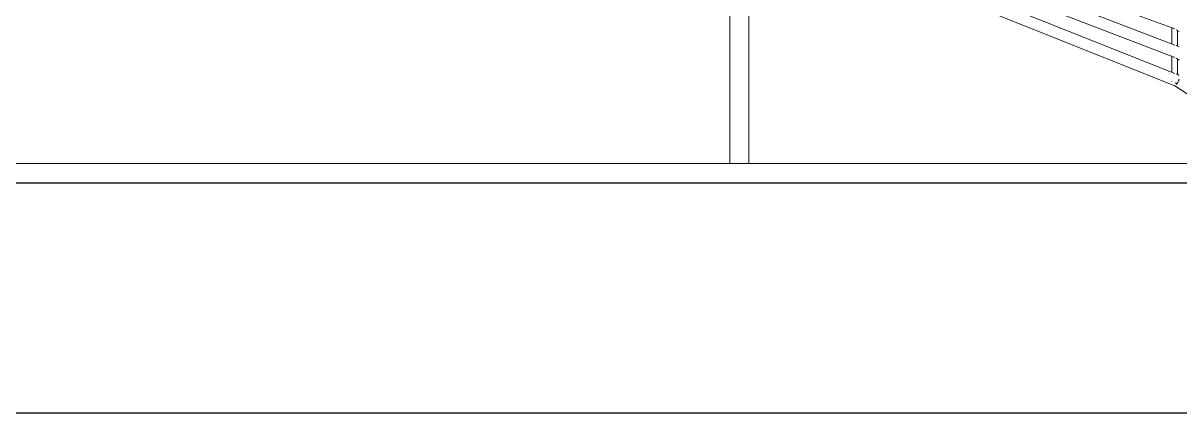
# Model space of a CAD drawing. Header units: millimetres. Extents: x 886808 to 1650903, y -1008069 to 230892.
# Drawn here: x 1043483 to 1046492, y -408408 to -407367 of the extents above; entities that cross this region are included whole.
import ezdxf

# ---------------------------------------------------------------- set-up
doc = ezdxf.new("R2010")
doc.units = ezdxf.units.MM
doc.linetypes.add('CENTER', pattern=[2, 1.25, -0.25, 0.25, -0.25])
doc.layers.get('0').update_dxf_attribs({"lineweight": 0})
for name, color, linetype, lineweight in [('03- Net Cua- 153', 153, 'Continuous', 9), ('8l NET TO', 8, 'Continuous', 9), ('A-Wall', 113, 'Continuous', 30), ('A_Dim', 8, 'Continuous', 5)]:
    doc.layers.add(name, color=color, linetype=linetype, lineweight=lineweight)

# ---------------------------------------------------------------- blocks, each defined once
blk = doc.blocks.new('A$C14C457CE')
for p, q in [((4822.5, 2462.4), (5807.5, 2099.9)), ((4822.5, 2436.3), (5807.5, 2058)), ((4822.5, 2404.2), (5807.5, 2025.9)), ((4822.5, 2378.2), (5807.5, 1984.2)), ((4811.8, 2350.3), (5808, 1951.8)), ((5800, 2060.9), (5800, 2102.7)), ((5811.1, 2097.9), (5818.9, 2093.2)), ((5815, 2055.2), (5815, 2095.9)), ((5815, 2055.2), (5815, 2095.6)), ((5811.1, 2056.7), (5818.9, 2053.7)), ((5800, 1986.5), (5800, 2028.8)), ((5811.1, 2023.8), (5818.9, 2019)), ((5815, 1980.5), (5815, 2021.8)), ((5815, 1980.5), (5815, 2021.4)), ((5800.4, 1962.2), (5800.2, 1963.7)), ((5808.8, 1958.9), (5809.4, 1960.1)), ((5810.4, 1958.2), (5810.8, 1959.5)), ((5811.5, 1959.2), (5810.8, 1958.1)), ((5811.1, 1982.8), (5818.9, 1979.7)), ((5811.8, 1956), (5811.6, 1955.7)), ((5812.2, 1956.5), (5811.8, 1956)), ((5812.5, 1958.8), (5812, 1957.6)), ((5813.6, 1958.4), (5812.8, 1957.3)), ((5813.8, 1958.6), (5813.7, 1958.6)), ((5814.7, 1960), (5813.8, 1958.6)), ((5815.7, 1961.5), (5815.4, 1960.8)), ((5816.2, 1962.6), (5815.7, 1961.5)), ((5815.9, 1961.8), (5815.7, 1961.5)), ((5816.4, 1962.6), (5815.9, 1961.8)), ((5816.5, 1979.9), (5818.9, 1979.6)), ((5817.2, 1965.1), (5816.9, 1964.4)), ((5817.6, 1966.2), (5817.2, 1965.1)), ((5817.5, 1965.9), (5818.9, 1965.9)), ((5817.9, 1965.1), (5817.5, 1964.3)), ((5818.4, 1966), (5817.9, 1965.1)), ((5818.6, 1968.7), (5818.3, 1968)), ((5818.9, 1969.7), (5818.6, 1968.7)), ((5818.9, 1965.9), (5819.3, 1965.9)), ((5807.3, 1952.2), (5806.9, 1952.6)), ((5807.4, 1952.4), (5807.3, 1952.4)), ((5807.3, 1952.2), (5807.4, 1952.4)), ((5807.5, 1952.1), (5807.3, 1952.2)), ((5807.5, 1952.2), (5807.4, 1952.4)), ((5807.7, 1952.2), (5807.5, 1952.2)), ((5807.5, 1952.2), (5808.6, 1951.5)), ((5808.3, 1951.8), (5807.5, 1952.1)), ((5807.5, 1952.1), (5808, 1951.8)), ((5808, 1951.8), (5808.1, 1951.8)), ((5808.1, 1951.8), (5808.6, 1951.5)), ((5808.1, 1951.8), (5808.1, 1951.7)), ((5808.1, 1951.7), (6805.4, 1303.5)), ((5808.6, 1951.5), (5808.8, 1951.5)), ((5808.8, 1951.5), (5810.4, 1950.5)), ((5812.7, 1955.2), (5812.6, 1955.1)), ((5812.8, 1955.4), (5812.7, 1955.2))]:
    blk.add_line(p, q)

msp = doc.modelspace()

# ---------------------------------------------------------------- linework, layer by layer
at = {"layer": '03- Net Cua- 153', "linetype": 'Continuous', "transparency": 33554636}
for points in [[(1041771.4, -404582.5), (1048921.4, -404582.5), (1048921.4, -407782.5), (1041771.4, -407782.5)], [(1041821.4, -404632.5), (1048871.4, -404632.5), (1048871.4, -407732.5), (1041821.4, -407732.5)], [(1045371.4, -404632.5), (1045321.4, -404632.5), (1045321.4, -407732.5), (1045371.4, -407732.5)], [(1041771.4, -408382.5), (1048921.4, -408382.5), (1048921.4, -411982.5), (1041771.4, -411982.5)]]:
    msp.add_lwpolyline(points, close=True, dxfattribs=at)
at = {"layer": '8l NET TO', "color": 251, "linetype": 'CENTER', "ltscale": 1000, "true_color": 0x636466, "transparency": 33554636}
msp.add_line((1013219.7, -407782.5), (1057280.6, -407782.5), dxfattribs=at)
at = {"layer": 'A-Wall', "transparency": 33554636}
msp.add_lwpolyline([(1041771.4, -407782.5), (1048921.4, -407782.5), (1048921.4, -408382.6), (1041771.4, -408382.6)], close=True, dxfattribs=at)

# ---------------------------------------------------------------- block references
at = {"layer": 'A_Dim', "transparency": 33554636}
msp.add_blockref('A$C14C457CE', (1040671.4, -409482.5), dxfattribs=at)

doc.saveas('drawing.dxf')
